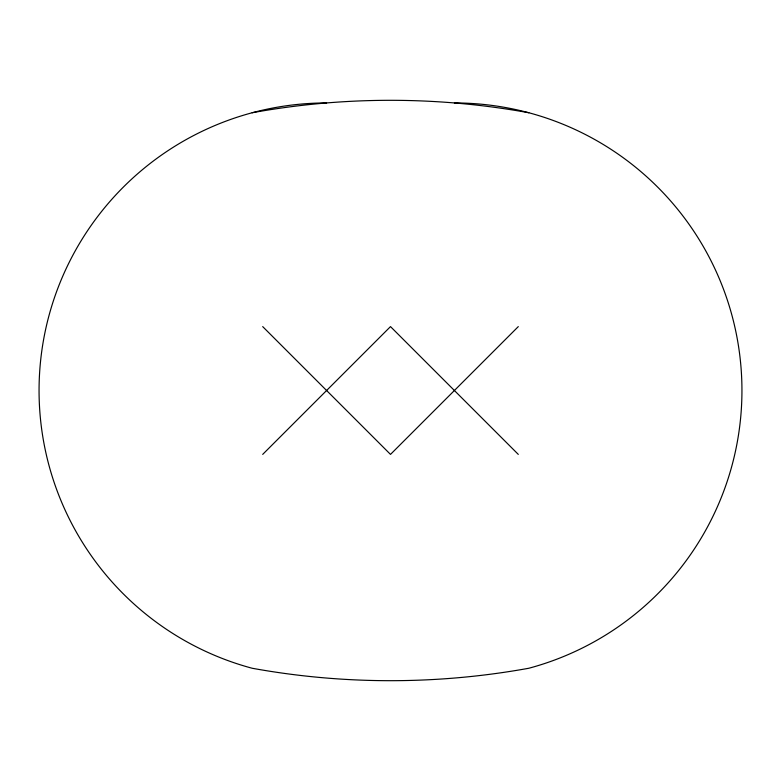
<?xml version="1.0" encoding="UTF-8"?>
<svg xmlns="http://www.w3.org/2000/svg" width="781" height="781" viewBox="0 0 781 781"><rect width="100%" height="100%" fill="white"/><g stroke="black" fill="none" stroke-linecap="round" stroke-linejoin="round"><path stroke-width="1.17" d="M262.699 454.396L390.5 326.604L518.301 454.396M518.301 326.604L390.5 454.396L262.699 326.604M326.604 102.946A287.554 287.554 0 0 0 252.175 668.253A775.553 775.553 0 0 0 528.825 668.253A287.554 287.554 0 0 0 454.396 102.946M252.175 112.747A775.553 775.553 0 0 1 528.825 112.747"/></g></svg>
